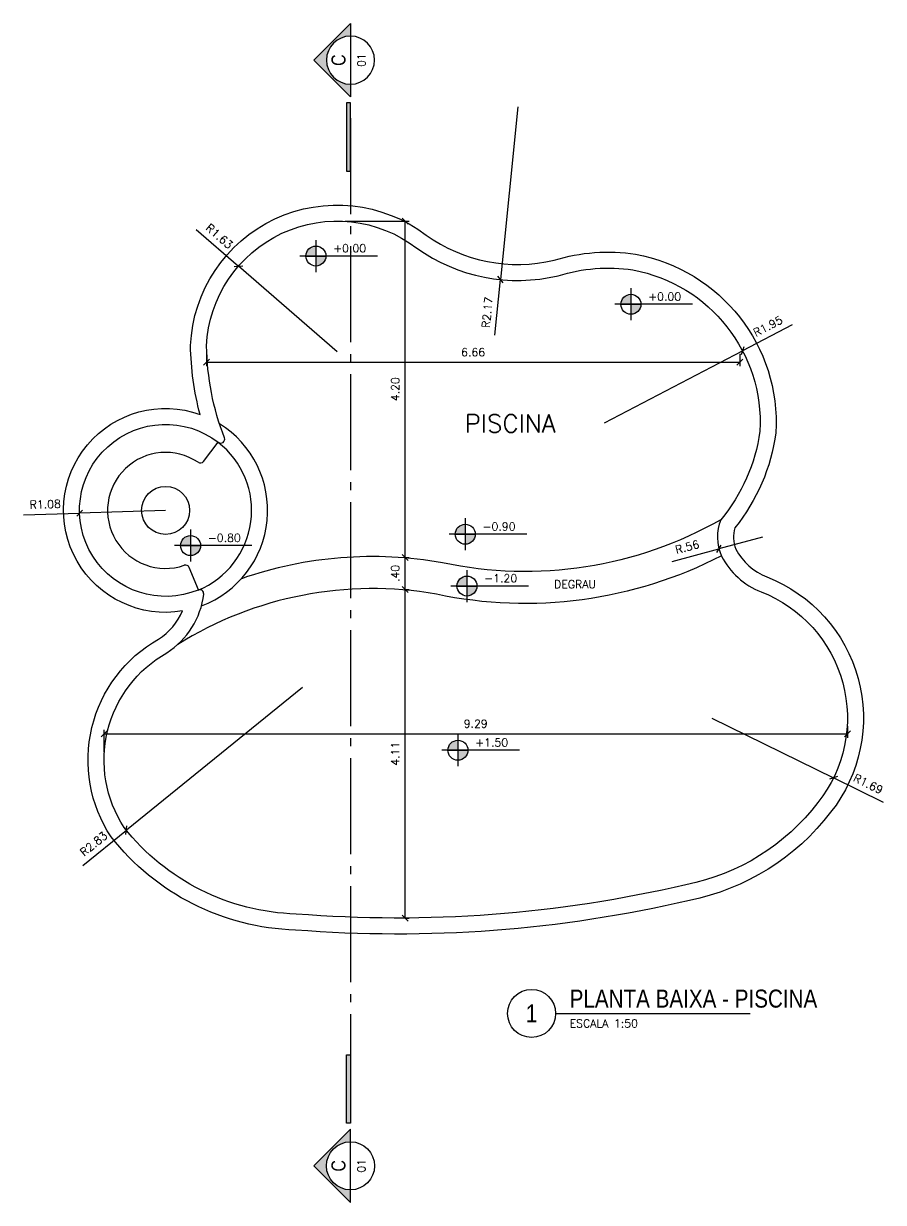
# Model space of a CAD drawing. Header units: millimetres. Extents: x 45003 to 46969, y 6653 to 6979.
# Drawn here: x 45176.89 to 45187.63, y 6821.83 to 6836.57 of the extents above; entities that cross this region are included whole.
import ezdxf
from ezdxf.enums import TextEntityAlignment as Align

# ---------------------------------------------------------------- set-up
doc = ezdxf.new("R2010")
doc.units = ezdxf.units.MM
doc.linetypes.add('ACAD_ISO04W100', pattern=[30, 24, -3, 0, -3])
for name, color, linetype in [('ARQ-COTAS', 30, 'Continuous'), ('ARQ-EIXOS', 2, 'ACAD_ISO04W100'), ('ARQ-HACHURA', 253, 'Continuous'), ('ARQ-PENA-01', 1, 'Continuous'), ('ARQ-PISCINA', 3, 'Continuous'), ('ARQ-SÍMBOLOS', 2, 'Continuous'), ('ARQ-TEXTO2', 2, 'Continuous'), ('ARQ-TEXTO3', 3, 'Continuous'), ('ARQ-TEXTO4', 4, 'Continuous')]:
    doc.layers.add(name, color=color, linetype=linetype)
doc.styles.add('ARIAL', font='ARIALN.TTF', dxfattribs={"height": 0.18})
doc.styles.add('ROMANS', font='romans.shx')
doc.styles.add('Romans_Anot', font='romans.shx')
doc.dimstyles.new('Escala 1-50', dxfattribs={"dimscale": 0.5, "dimtxt": 0.2, "dimasz": 0.15, "dimexe": 0.1, "dimexo": 0.2, "dimgap": 0.15, "dimtad": 1, "dimzin": 4, "dimdsep": 46, "dimtxsty": 'Romans_Anot', "dimblk": 'OBLIQUE', "dimcen": 0.25, "dimclrd": 256, "dimclre": 256, "dimclrt": 2, "dimadec": 0, "dimazin": 0, "dimtfac": 1, "dimtix": 1, "dimtmove": 2, "dimatfit": 3, "dimfxl": 0, "dimlwd": -1, "dimlwe": -1, "dimarcsym": 0})

# ---------------------------------------------------------------- blocks, each defined once
blk = doc.blocks.new('*U11')
at = {"layer": 'ARQ-SÍMBOLOS'}
blk.add_line((0.6, 0), (5.458, 0), dxfattribs=at)
blk.add_circle((0, 0), 0.6, dxfattribs=at)
at = {"layer": 'ARQ-TEXTO2', "style": 'ROMANS'}
blk.add_attdef('ESCALA1', text='', height=0.2, dxfattribs=at).set_placement((0.951, -0.149), align=Align.TOP_LEFT)
at = {"layer": 'ARQ-TEXTO4', "style": 'ARIAL'}
blk.add_attdef('TITULODODESENHO', (0.951, 0.146), '', height=0.45, dxfattribs=at)
blk.add_attdef('0', text='', height=0.45, dxfattribs=at).set_placement((0, 0), align=Align.MIDDLE)
blk = doc.blocks.new('Nível_Planta')
at = {"layer": 'ARQ-SÍMBOLOS', "ltscale": 0.1}
h = blk.add_hatch(color=1, dxfattribs=at)
h.dxf.hatch_style = 1
h.paths.add_polyline_path([(-0.25, 0), (0, 0), (0, 0.25, 0.414214)])
h.paths.add_polyline_path([(0.25, 0), (0, 0), (0, -0.25, 0.414214)])
at = {"layer": 'ARQ-SÍMBOLOS', "color": 1}
for p, q in [((0, 0.4), (0, -0.4)), ((1.535, 0), (-0.4, 0))]:
    blk.add_line(p, q, dxfattribs=at)
at = {"layer": 'ARQ-SÍMBOLOS', "color": 1, "ltscale": 0.1}
blk.add_line((-0.25, 0), (0.25, 0), dxfattribs=at)
at = {"layer": 'ARQ-SÍMBOLOS', "color": 1}
blk.add_circle((0, 0), 0.25, dxfattribs=at)
at = {"layer": 'ARQ-TEXTO2', "style": 'ROMANS'}
blk.add_attdef('NIVEL-ACABADO', text='', height=0.2, dxfattribs=at).set_placement((0.432, 0.034), align=Align.BOTTOM_LEFT)
blk = doc.blocks.new('Símbolo_Corte')
at = {"layer": 'ARQ-SÍMBOLOS'}
h = blk.add_hatch(color=256, dxfattribs=at)
h.dxf.hatch_style = 1
h.paths.add_polyline_path([(0, 0.915), (-0.915, 0), (-0.6, 0, -1), (0.6, 0), (0.915, 0)])
at = {"layer": 'ARQ-SÍMBOLOS', "ltscale": 0.1}
blk.add_hatch(color=256, dxfattribs=at).paths.add_polyline_path([(1.063, 0.1), (2.775, 0.1), (2.775, 0), (1.063, 0)])
at = {"layer": 'ARQ-SÍMBOLOS'}
for p, q in [((-0.915, 0), (-0.6, 0)), ((0.6, 0), (0.915, 0))]:
    blk.add_line(p, q, dxfattribs=at)
at = {"layer": 'ARQ-SÍMBOLOS', "color": 4}
blk.add_line((-0.6, 0), (0.6, 0), dxfattribs=at)
at = {"layer": 'ARQ-SÍMBOLOS'}
blk.add_lwpolyline([(-0.915, 0), (0, 0.915), (0.915, 0)], dxfattribs=at)
blk.add_lwpolyline([(1.063, 0.1), (2.775, 0.1), (2.775, 0), (1.063, 0)], close=True, dxfattribs=at)
blk.add_circle((0, 0), 0.6, dxfattribs=at)
at = {"layer": 'ARQ-TEXTO2', "style": 'ROMANS'}
blk.add_attdef('NUMERO-FOLHA', text='', height=0.2, dxfattribs=at).set_placement((0, -0.271), align=Align.MIDDLE_CENTER)
at = {"layer": 'ARQ-TEXTO4', "style": 'ARIAL'}
blk.add_attdef('NUMERO-DESENHO-NA-FOLHA', text='', height=0.35, dxfattribs=at).set_placement((0, 0.301), align=Align.MIDDLE_CENTER)
blk = doc.blocks.new('_Oblique')
at = {"color": 0, "linetype": 'ByBlock', "lineweight": -2}
blk.add_line((-0.5, -0.5), (0.5, 0.5), dxfattribs=at)
blk = doc.blocks.new('*D185')
at = {"layer": 'ARQ-COTAS', "transparency": 16777216}
for p in [(45180.373, 6828.271), (45177.629, 6826.045)]:
    blk.add_line(p, (45178.173, 6826.486), dxfattribs=at)
at = {"layer": 'Defpoints', "color": 0, "transparency": 16777216}
for p in [(45180.373, 6828.271), (45178.173, 6826.486)]:
    blk.add_point(p, dxfattribs=at)
at = {"layer": 'ARQ-COTAS', "transparency": 16777216, "xscale": 0.075, "yscale": 0.075, "zscale": 0.075, "rotation": 39.04592672646501}
blk.add_blockref('_Oblique', (45178.173, 6826.486), dxfattribs=at)
at = {"layer": 'ARQ-COTAS', "color": 2, "transparency": 16777216, "insert": (45177.764, 6826.315), "char_height": 0.1, "attachment_point": 5, "rotation": 39.0459, "style": 'Romans_Anot'}
blk.add_mtext('R2.83', dxfattribs=at)
blk = doc.blocks.new('*D186')
at = {"layer": 'ARQ-COTAS', "transparency": 16777216}
for p in [(45185.486, 6827.887), (45187.63, 6826.832)]:
    blk.add_line(p, (45187.006, 6827.139), dxfattribs=at)
at = {"layer": 'Defpoints', "color": 0, "transparency": 16777216}
for p in [(45185.486, 6827.887), (45187.006, 6827.139)]:
    blk.add_point(p, dxfattribs=at)
at = {"layer": 'ARQ-COTAS', "transparency": 16777216, "xscale": 0.075, "yscale": 0.075, "zscale": 0.075, "rotation": 153.8057964780373}
blk.add_blockref('_Oblique', (45187.006, 6827.139), dxfattribs=at)
at = {"layer": 'ARQ-COTAS', "color": 2, "transparency": 16777216, "insert": (45187.441, 6827.064), "char_height": 0.1, "attachment_point": 5, "rotation": 333.8058, "style": 'Romans_Anot'}
blk.add_mtext('R1.69', dxfattribs=at)
blk = doc.blocks.new('*D187')
at = {"layer": 'ARQ-COTAS', "transparency": 16777216}
for p in [(45176.889, 6830.426), (45178.663, 6830.483)]:
    blk.add_line(p, (45177.589, 6830.449), dxfattribs=at)
at = {"layer": 'Defpoints', "color": 0, "transparency": 16777216}
for p in [(45177.589, 6830.449), (45178.663, 6830.483)]:
    blk.add_point(p, dxfattribs=at)
at = {"layer": 'ARQ-COTAS', "transparency": 16777216, "xscale": 0.075, "yscale": 0.075, "zscale": 0.075, "rotation": 1.840226564445663}
blk.add_blockref('_Oblique', (45177.589, 6830.449), dxfattribs=at)
at = {"layer": 'ARQ-COTAS', "color": 2, "transparency": 16777216, "insert": (45177.16, 6830.56), "char_height": 0.1, "attachment_point": 5, "rotation": 1.8402, "style": 'Romans_Anot'}
blk.add_mtext('R1.08', dxfattribs=at)
blk = doc.blocks.new('*D188')
at = {"layer": 'ARQ-COTAS', "transparency": 16777216}
for p in [(45186.118, 6830.149), (45184.991, 6829.846)]:
    blk.add_line(p, (45185.575, 6830.003), dxfattribs=at)
at = {"layer": 'Defpoints', "color": 0, "transparency": 16777216}
for p in [(45186.118, 6830.149), (45185.575, 6830.003)]:
    blk.add_point(p, dxfattribs=at)
at = {"layer": 'ARQ-COTAS', "transparency": 16777216, "xscale": 0.075, "yscale": 0.075, "zscale": 0.075, "rotation": 15.03971822288153}
blk.add_blockref('_Oblique', (45185.575, 6830.003), dxfattribs=at)
at = {"layer": 'ARQ-COTAS', "color": 2, "transparency": 16777216, "insert": (45185.179, 6830.026), "char_height": 0.1, "attachment_point": 5, "rotation": 15.0397, "style": 'Romans_Anot'}
blk.add_mtext('R.56', dxfattribs=at)
blk = doc.blocks.new('*D189')
at = {"layer": 'ARQ-COTAS', "transparency": 16777216}
for p in [(45186.49, 6832.801), (45184.145, 6831.576)]:
    blk.add_line(p, (45185.87, 6832.477), dxfattribs=at)
at = {"layer": 'Defpoints', "color": 0, "transparency": 16777216}
for p in [(45185.87, 6832.477), (45184.145, 6831.576)]:
    blk.add_point(p, dxfattribs=at)
at = {"layer": 'ARQ-COTAS', "transparency": 16777216, "xscale": 0.075, "yscale": 0.075, "zscale": 0.075, "rotation": 207.5896942700199}
blk.add_blockref('_Oblique', (45185.87, 6832.477), dxfattribs=at)
at = {"layer": 'ARQ-COTAS', "color": 2, "transparency": 16777216, "insert": (45186.188, 6832.785), "char_height": 0.1, "attachment_point": 5, "rotation": 27.5897, "style": 'Romans_Anot'}
blk.add_mtext('R1.95', dxfattribs=at)
blk = doc.blocks.new('*D190')
at = {"layer": 'ARQ-COTAS', "transparency": 16777216}
for p in [(45183.065, 6835.529), (45182.778, 6832.672)]:
    blk.add_line(p, (45182.848, 6833.368), dxfattribs=at)
at = {"layer": 'Defpoints', "color": 0, "transparency": 16777216}
for p in [(45183.065, 6835.529), (45182.848, 6833.368)]:
    blk.add_point(p, dxfattribs=at)
at = {"layer": 'ARQ-COTAS', "transparency": 16777216, "xscale": 0.075, "yscale": 0.075, "zscale": 0.075, "rotation": 84.26143373655106}
blk.add_blockref('_Oblique', (45182.848, 6833.368), dxfattribs=at)
at = {"layer": 'ARQ-COTAS', "color": 2, "transparency": 16777216, "insert": (45182.681, 6832.958), "char_height": 0.1, "attachment_point": 5, "rotation": 84.2614, "style": 'Romans_Anot'}
blk.add_mtext('R2.17', dxfattribs=at)
blk = doc.blocks.new('*D191')
at = {"layer": 'ARQ-COTAS', "transparency": 16777216}
for p in [(45179.045, 6833.996), (45180.807, 6832.466)]:
    blk.add_line(p, (45179.574, 6833.537), dxfattribs=at)
at = {"layer": 'Defpoints', "color": 0, "transparency": 16777216}
for p in [(45179.574, 6833.537), (45180.807, 6832.466)]:
    blk.add_point(p, dxfattribs=at)
at = {"layer": 'ARQ-COTAS', "transparency": 16777216, "xscale": 0.075, "yscale": 0.075, "zscale": 0.075, "rotation": 319.0350468296475}
blk.add_blockref('_Oblique', (45179.574, 6833.537), dxfattribs=at)
at = {"layer": 'ARQ-COTAS', "color": 2, "transparency": 16777216, "insert": (45179.335, 6833.91), "char_height": 0.1, "attachment_point": 5, "rotation": 319.035, "style": 'Romans_Anot'}
blk.add_mtext('R1.63', dxfattribs=at)
blk = doc.blocks.new('*D192')
at = {"layer": 'ARQ-COTAS', "transparency": 16777216}
for p, q in [((45177.894, 6827.462), (45177.894, 6827.742)), ((45187.18, 6827.787), (45187.18, 6827.642)), ((45177.894, 6827.692), (45187.18, 6827.692))]:
    blk.add_line(p, q, dxfattribs=at)
at = {"layer": 'Defpoints', "color": 0, "transparency": 16777216}
for p in [(45187.18, 6827.887), (45187.18, 6827.692), (45177.894, 6827.362)]:
    blk.add_point(p, dxfattribs=at)
at = {"layer": 'ARQ-COTAS', "transparency": 16777216, "xscale": 0.075, "yscale": 0.075, "zscale": 0.075, "rotation": 180}
blk.add_blockref('_Oblique', (45177.894, 6827.692), dxfattribs=at)
at = {"layer": 'ARQ-COTAS', "transparency": 16777216, "xscale": 0.075, "yscale": 0.075, "zscale": 0.075}
blk.add_blockref('_Oblique', (45187.18, 6827.692), dxfattribs=at)
at = {"layer": 'ARQ-COTAS', "color": 2, "transparency": 16777216, "insert": (45182.537, 6827.817), "char_height": 0.1, "attachment_point": 5, "style": 'Romans_Anot'}
blk.add_mtext('9.29', dxfattribs=at)
blk = doc.blocks.new('*D193')
at = {"layer": 'ARQ-COTAS', "transparency": 16777216}
for p, q in [((45179.175, 6832.44), (45179.175, 6832.286)), ((45185.835, 6832.44), (45185.835, 6832.286)), ((45179.175, 6832.336), (45185.835, 6832.336))]:
    blk.add_line(p, q, dxfattribs=at)
at = {"layer": 'Defpoints', "color": 0, "transparency": 16777216}
for p in [(45179.175, 6832.54), (45185.835, 6832.54), (45185.835, 6832.336)]:
    blk.add_point(p, dxfattribs=at)
at = {"layer": 'ARQ-COTAS', "transparency": 16777216, "xscale": 0.075, "yscale": 0.075, "zscale": 0.075, "rotation": 180}
blk.add_blockref('_Oblique', (45179.175, 6832.336), dxfattribs=at)
at = {"layer": 'ARQ-COTAS', "transparency": 16777216, "xscale": 0.075, "yscale": 0.075, "zscale": 0.075}
blk.add_blockref('_Oblique', (45185.835, 6832.336), dxfattribs=at)
at = {"layer": 'ARQ-COTAS', "color": 2, "transparency": 16777216, "insert": (45182.505, 6832.461), "char_height": 0.1, "attachment_point": 5, "style": 'Romans_Anot'}
blk.add_mtext('6.66', dxfattribs=at)
blk = doc.blocks.new('*D194')
at = {"layer": 'ARQ-COTAS', "transparency": 16777216}
for p, q in [((45181.657, 6825.387), (45181.657, 6829.495)), ((45181.662, 6829.495), (45181.707, 6829.495)), ((45181.662, 6825.387), (45181.707, 6825.387))]:
    blk.add_line(p, q, dxfattribs=at)
at = {"layer": 'Defpoints', "color": 0, "transparency": 16777216}
for p in [(45181.562, 6829.495), (45181.657, 6829.495), (45181.562, 6825.387)]:
    blk.add_point(p, dxfattribs=at)
at = {"layer": 'ARQ-COTAS', "transparency": 16777216, "xscale": 0.075, "yscale": 0.075, "zscale": 0.075}
for p, rotation in [((45181.657, 6829.495), 90), ((45181.657, 6825.387), 270)]:
    blk.add_blockref('_Oblique', p, dxfattribs=dict(at, rotation=rotation))
at = {"layer": 'ARQ-COTAS', "color": 2, "transparency": 16777216, "insert": (45181.532, 6827.441), "char_height": 0.1, "attachment_point": 5, "rotation": 90, "style": 'Romans_Anot'}
blk.add_mtext('4.11', dxfattribs=at)
blk = doc.blocks.new('*D195')
at = {"layer": 'ARQ-COTAS', "transparency": 16777216}
for p, q in [((45181.657, 6829.495), (45181.657, 6829.896)), ((45181.662, 6829.896), (45181.707, 6829.896)), ((45181.662, 6829.495), (45181.707, 6829.495))]:
    blk.add_line(p, q, dxfattribs=at)
at = {"layer": 'Defpoints', "color": 0, "transparency": 16777216}
for p in [(45181.562, 6829.896), (45181.657, 6829.896), (45181.562, 6829.495)]:
    blk.add_point(p, dxfattribs=at)
at = {"layer": 'ARQ-COTAS', "transparency": 16777216, "xscale": 0.075, "yscale": 0.075, "zscale": 0.075}
for p, rotation in [((45181.657, 6829.896), 90), ((45181.657, 6829.495), 270)]:
    blk.add_blockref('_Oblique', p, dxfattribs=dict(at, rotation=rotation))
at = {"layer": 'ARQ-COTAS', "color": 2, "transparency": 16777216, "insert": (45181.532, 6829.695), "char_height": 0.1, "attachment_point": 5, "rotation": 90, "style": 'Romans_Anot'}
blk.add_mtext('.40', dxfattribs=at)
blk = doc.blocks.new('*D196')
at = {"layer": 'ARQ-COTAS', "transparency": 16777216}
for p, q in [((45180.907, 6834.1), (45181.707, 6834.1)), ((45181.657, 6829.896), (45181.657, 6834.1)), ((45181.662, 6829.896), (45181.707, 6829.896))]:
    blk.add_line(p, q, dxfattribs=at)
at = {"layer": 'Defpoints', "color": 0, "transparency": 16777216}
for p in [(45180.807, 6834.1), (45181.657, 6834.1), (45181.562, 6829.896)]:
    blk.add_point(p, dxfattribs=at)
at = {"layer": 'ARQ-COTAS', "transparency": 16777216, "xscale": 0.075, "yscale": 0.075, "zscale": 0.075}
for p, rotation in [((45181.657, 6834.1), 90), ((45181.657, 6829.896), 270)]:
    blk.add_blockref('_Oblique', p, dxfattribs=dict(at, rotation=rotation))
at = {"layer": 'ARQ-COTAS', "color": 2, "transparency": 16777216, "insert": (45181.532, 6831.998), "char_height": 0.1, "attachment_point": 5, "rotation": 90, "style": 'Romans_Anot'}
blk.add_mtext('4.20', dxfattribs=at)

msp = doc.modelspace()

# ---------------------------------------------------------------- linework, layer by layer
at = {"layer": 'ARQ-EIXOS', "ltscale": 0.05}
msp.add_line((45180.973, 6835.384), (45180.973, 6823.522), dxfattribs=at)
at = {"layer": 'ARQ-HACHURA'}
for points in [[(45185.6, 6830.367, -0.184146), (45182.123, 6829.828, 0.128723), (45179.61, 6829.629, 0.128723)], [(45185.607, 6829.915, -0.173271), (45182.047, 6829.435, 0.186069), (45178.814, 6828.806, 0.186069)]]:
    msp.add_lwpolyline(points, format="xyb", dxfattribs=at)
at = {"layer": 'ARQ-PENA-01'}
for p, q in [((45179.136, 6831.095), (45179.321, 6831.334)), ((45179.073, 6829.489), (45178.958, 6829.768))]:
    msp.add_line(p, q, dxfattribs=at)
msp.add_circle((45178.663, 6830.483), 0.3, dxfattribs=at)
for centre, radius, start, end in [((45178.663, 6830.483), 1.275, 290.6678, 58.1411), ((45178.663, 6830.483), 1.075, 292.2199, 52.3053), ((45178.663, 6830.483), 0.725, 56.0044, 288.7272), ((45179.097, 6831.126), 0.05, 236.0044, 322.3053), ((45178.912, 6829.749), 0.05, 22.4263, 108.7272)]:
    msp.add_arc(centre, radius, start, end, dxfattribs=at)
at = {"layer": 'ARQ-PISCINA'}
for points in [[(45178.876, 6829.226, -1.295515), (45179.094, 6831.683, -0.061041), (45178.975, 6832.543, -0.606375), (45181.919, 6833.924, 0.216048), (45183.517, 6833.61, -0.112834), (45184.535, 6833.686, -0.378043), (45186.287, 6831.453, -0.135424), (45185.776, 6830.265, 0.190197), (45185.788, 6830, 0.182944), (45186.175, 6829.651, -0.504391), (45186.971, 6826.71, -0.18271), (45185.206, 6825.608, -0.077652), (45180.285, 6825.238, -0.223113), (45177.983, 6826.402, -0.434742), (45178.576, 6828.875, 0.146746)], [(45179.139, 6829.437, 0.561738), (45179.07, 6829.488, -1.730561), (45179.321, 6831.334, 0.758205), (45179.398, 6831.391, -0.087561), (45179.175, 6832.54, -0.605825), (45181.8, 6833.763, 0.217307), (45183.569, 6833.417, -0.113226), (45184.502, 6833.489, -0.376396), (45186.088, 6831.472, -0.137973), (45185.6, 6830.367, 0.211033), (45185.608, 6829.913, 0.184313), (45186.102, 6829.465, -0.504734), (45186.813, 6826.833, -0.183197), (45185.164, 6825.804, -0.077787), (45180.295, 6825.438, -0.222839), (45178.146, 6826.519, -0.434244), (45178.679, 6828.703, 0.226552)]]:
    msp.add_lwpolyline(points, format="xyb", close=True, dxfattribs=at)

# ---------------------------------------------------------------- block references
at = {"layer": 'ARQ-SÍMBOLOS', "ltscale": 0.03}
ref = msp.add_blockref('Símbolo_Corte', (45180.973, 6836.111), dxfattribs=dict(at, xscale=-0.5, yscale=0.5, zscale=0.5, rotation=90))
ref.add_attrib('NUMERO-FOLHA', '01', dxfattribs={"layer": 'ARQ-TEXTO2', "ltscale": 0.03, "height": 0.1, "rotation": 90, "style": 'ROMANS'}).set_placement((45181.109, 6836.111), align=Align.MIDDLE_CENTER)
ref.add_attrib('NUMERO-DESENHO-NA-FOLHA', 'C', dxfattribs={"layer": 'ARQ-TEXTO4', "ltscale": 0.03, "height": 0.175, "rotation": 90, "style": 'ARIAL'}).set_placement((45180.823, 6836.111), align=Align.MIDDLE_CENTER)
at = {"layer": 'ARQ-SÍMBOLOS', "xscale": 0.5, "yscale": 0.5, "zscale": 0.5}
for name, p, values in [('Nível_Planta', (45180.541, 6833.663), {'NIVEL-ACABADO': '+0.00'}), ('Nível_Planta', (45184.476, 6833.059), {'NIVEL-ACABADO': '+0.00'}), ('Nível_Planta', (45182.407, 6830.185), {'NIVEL-ACABADO': '-0.90'}), ('Nível_Planta', (45178.975, 6830.043), {'NIVEL-ACABADO': '-0.80'}), ('Nível_Planta', (45182.428, 6829.538), {'NIVEL-ACABADO': '-1.20'}), ('Nível_Planta', (45182.315, 6827.485), {'NIVEL-ACABADO': '+1.50'}), ('*U11', (45183.235, 6824.195), {'ESCALA1': 'ESCALA 1:50', '0': '1', 'TITULODODESENHO': 'PLANTA BAIXA - PISCINA'})]:
    msp.add_blockref(name, p, dxfattribs=at).add_auto_attribs(values)
at = {"layer": 'ARQ-SÍMBOLOS', "ltscale": 0.03, "xscale": 0.5, "yscale": 0.5, "zscale": 0.5, "rotation": 90}
msp.add_blockref('Símbolo_Corte', (45180.973, 6822.29), dxfattribs=at).add_auto_attribs({'NUMERO-FOLHA': '01', 'NUMERO-DESENHO-NA-FOLHA': 'C'})

# ---------------------------------------------------------------- texts
at = {"layer": 'ARQ-TEXTO2', "insert": (45183.517, 6829.61), "char_height": 0.1, "attachment_point": 1, "style": 'ROMANS'}
msp.add_mtext('DEGRAU', dxfattribs=at)
at = {"layer": 'ARQ-TEXTO3', "insert": (45182.968, 6831.569), "char_height": 0.225, "attachment_point": 5, "style": 'ROMANS'}
msp.add_mtext('PISCINA', dxfattribs=at)

# ---------------------------------------------------------------- dimensions: what is measured, and where the dimension line sits
at = {"layer": 'ARQ-COTAS'}
for center, mpoint, picture, middle in [((45183.065, 6835.529), (45182.848, 6833.368), '*D190', (45182.681, 6832.958)), ((45180.807, 6832.466), (45179.574, 6833.537), '*D191', (45179.335, 6833.91)), ((45184.145, 6831.576), (45185.87, 6832.477), '*D189', (45186.188, 6832.785)), ((45178.66335, 6830.48311), (45177.5889, 6830.44859), '*D187', (45177.16011, 6830.55988)), ((45186.118, 6830.149), (45185.575, 6830.003), '*D188', (45185.179, 6830.026)), ((45180.373, 6828.271), (45178.173, 6826.486), '*D185', (45177.764, 6826.315)), ((45185.486, 6827.887), (45187.006, 6827.139), '*D186', (45187.441, 6827.064))]:
    dim = msp.add_radius_dim(center=center, mpoint=mpoint, dimstyle='Escala 1-50', dxfattribs=at)
    dim.commit()
    dim.dimension.update_dxf_attribs({"geometry": picture, "text_midpoint": middle})
for base, p1, p2, picture, middle in [((45181.657, 6834.1), (45181.562, 6829.896), (45180.807, 6834.1), '*D196', (45181.532, 6831.998)), ((45181.657, 6829.896), (45181.562, 6829.495), (45181.562, 6829.896), '*D195', (45181.532, 6829.695)), ((45181.657, 6829.495), (45181.562, 6825.387), (45181.562, 6829.495), '*D194', (45181.532, 6827.441))]:
    dim = msp.add_linear_dim(base=base, p1=p1, p2=p2, angle=90, dimstyle='Escala 1-50', dxfattribs=at)
    dim.commit()
    dim.dimension.update_dxf_attribs({"geometry": picture, "text_midpoint": middle})
for base, p1, p2, picture, middle in [((45185.835, 6832.336), (45179.175, 6832.54), (45185.835, 6832.54), '*D193', (45182.505, 6832.461)), ((45187.18, 6827.692), (45177.894, 6827.362), (45187.18, 6827.887), '*D192', (45182.537, 6827.817))]:
    dim = msp.add_linear_dim(base=base, p1=p1, p2=p2, dimstyle='Escala 1-50', dxfattribs=at)
    dim.commit()
    dim.dimension.update_dxf_attribs({"geometry": picture, "text_midpoint": middle})

doc.saveas('drawing.dxf')
